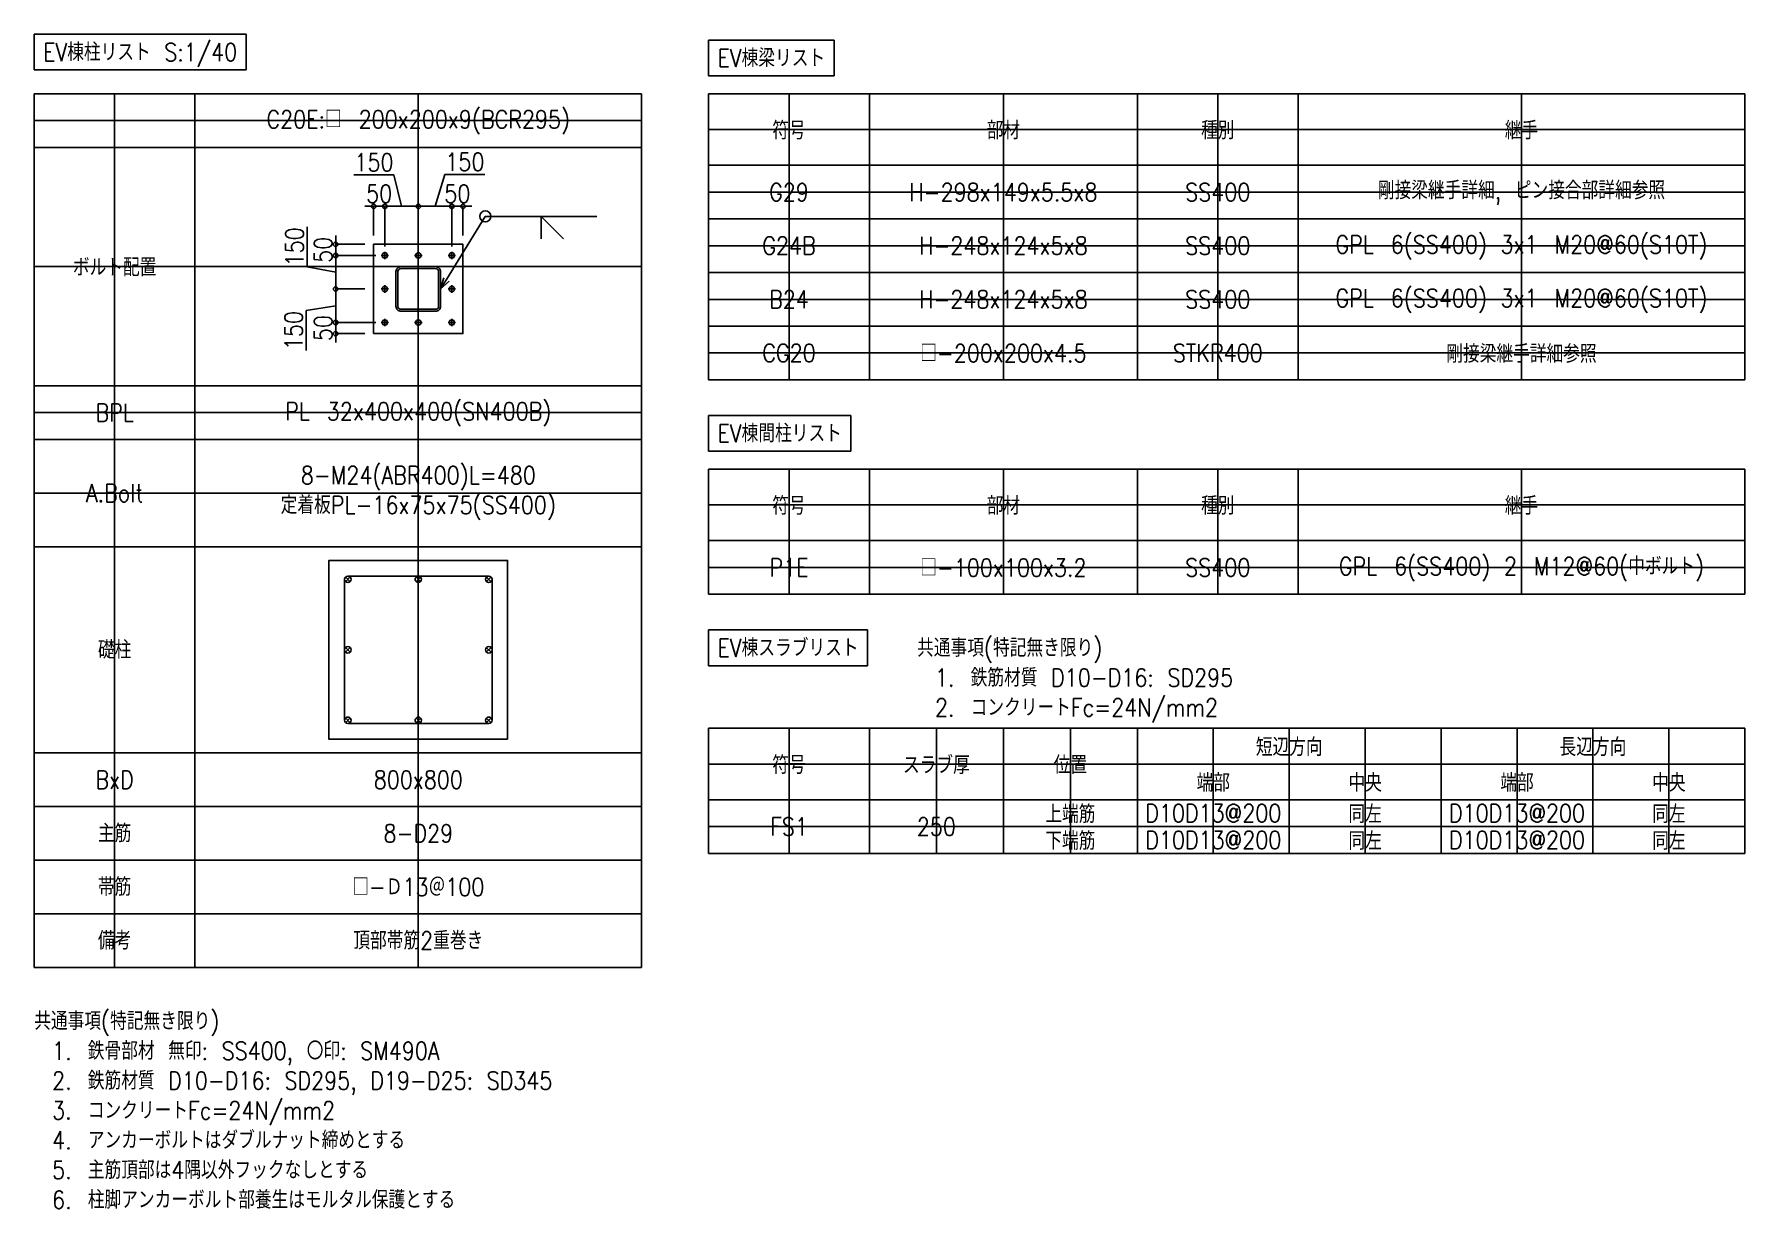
# Model space of a CAD drawing. Extents: x -668440 to 1010955, y -1678500 to 210463.
# Drawn here: x 821455 to 917205, y -921798 to -856081 of the extents above; entities that cross this region are included whole.
import ezdxf
from ezdxf.enums import TextEntityAlignment as Align

# ---------------------------------------------------------------- set-up
doc = ezdxf.new("R2010")
doc.units = 0
doc.header["$MEASUREMENT"] = 0
doc.layers.get('0').update_dxf_attribs({"color": 3, "linetype": 'CONTINUOUS'})
doc.layers.get('Defpoints').update_dxf_attribs({"color": 251, "linetype": 'CONTINUOUS'})
for name, color, linetype in [('_0-0_', 7, 'CONTINUOUS'), ('RC柱', 7, 'CONTINUOUS'), ('RC鉄筋', 4, 'CONTINUOUS'), ('Sプレート', 1, 'CONTINUOUS'), ('Sボルト', 2, 'CONTINUOUS'), ('S柱', 4, 'CONTINUOUS'), ('寸法', 3, 'CONTINUOUS')]:
    doc.layers.add(name, color=color, linetype=linetype)
doc.styles.add('DRACAD', font='txt', dxfattribs={"width": 0.85, "bigfont": 'extfont2'})
doc.dimstyles.new('MYDIM', dxfattribs={"dimtxt": 120, "dimasz": 20, "dimexe": 1.25, "dimexo": 50, "dimgap": 50, "dimtad": 1, "dimdec": 4, "dimdsep": 46, "dimtxsty": 'DRACAD', "dimblk": 'ORIGIN', "dimcen": 2.5, "dimadec": 0, "dimazin": 0, "dimtfac": 1, "dimtdec": 4, "dimtmove": 0, "dimatfit": 3, "dimfxl": 1, "dimtolj": 1, "dimtzin": 0, "dimarcsym": 0})

# ---------------------------------------------------------------- blocks, each defined once
blk = doc.blocks.new('_ORIGIN')
at = {"color": 0, "linetype": 'ByBlock', "lineweight": -2}
blk.add_line((0, 0), (-1, 0), dxfattribs=at)
blk.add_circle((0, 0), 0.5, dxfattribs=at)
blk = doc.blocks.new('*D10402')
at = {"layer": 'Defpoints', "color": 0}
for p in [(9350, -2518), (9600, -3368), (9350, -3618)]:
    blk.add_point(p, dxfattribs=at)
at = {"layer": '寸法', "color": 0, "lineweight": -2}
for p, q in [((9250, -2518), (9150, -2518)), ((9350, -3418), (9350, -2518)), ((9600, -2518), (9350, -2518)), ((9600, -3168), (9600, -2518)), ((9700, -2518), (9800, -2518))]:
    blk.add_line(p, q, dxfattribs=at)
at = {"layer": '寸法', "color": 0, "linetype": 'ByBlock', "lineweight": -2, "xscale": 100, "yscale": 100, "zscale": 100}
blk.add_blockref('_ORIGIN', (9350, -2518), dxfattribs=at)
at = {"layer": '寸法', "color": 0, "linetype": 'ByBlock', "lineweight": -2, "xscale": 100, "yscale": 100, "zscale": 100, "rotation": 180}
blk.add_blockref('_ORIGIN', (9600, -2518), dxfattribs=at)
at = {"layer": '寸法', "color": 0, "insert": (9475, -2238), "char_height": 400, "attachment_point": 5, "style": 'DRACAD'}
blk.add_mtext('\\A1;50', dxfattribs=at)
blk = doc.blocks.new('*D10403')
at = {"layer": 'Defpoints', "color": 0}
for p in [(7600, -2518), (7600, -3368), (7850, -3618)]:
    blk.add_point(p, dxfattribs=at)
at = {"layer": '寸法', "color": 0, "lineweight": -2}
for p, q in [((7500, -2518), (7400, -2518)), ((7600, -3168), (7600, -2518)), ((7850, -2518), (7600, -2518)), ((7850, -3418), (7850, -2518)), ((7950, -2518), (8050, -2518))]:
    blk.add_line(p, q, dxfattribs=at)
at = {"layer": '寸法', "color": 0, "linetype": 'ByBlock', "lineweight": -2, "xscale": 100, "yscale": 100, "zscale": 100}
blk.add_blockref('_ORIGIN', (7600, -2518), dxfattribs=at)
at = {"layer": '寸法', "color": 0, "linetype": 'ByBlock', "lineweight": -2, "xscale": 100, "yscale": 100, "zscale": 100, "rotation": 180}
blk.add_blockref('_ORIGIN', (7850, -2518), dxfattribs=at)
at = {"layer": '寸法', "color": 0, "insert": (7725, -2238), "char_height": 400, "attachment_point": 5, "style": 'DRACAD'}
blk.add_mtext('\\A1;50', dxfattribs=at)
blk = doc.blocks.new('*D10404')
at = {"layer": 'Defpoints', "color": 0}
for p in [(7850, -2518), (7850, -3618), (8600, -3618)]:
    blk.add_point(p, dxfattribs=at)
at = {"layer": '寸法', "color": 0, "lineweight": -2}
for p, q in [((7158, -1815), (8055, -1815)), ((8055, -1815), (8225, -2518)), ((7850, -3418), (7850, -2518)), ((8500, -2518), (7950, -2518)), ((8600, -3418), (8600, -2518))]:
    blk.add_line(p, q, dxfattribs=at)
at = {"layer": '寸法', "color": 0, "linetype": 'ByBlock', "lineweight": -2, "xscale": 100, "yscale": 100, "zscale": 100, "rotation": 180}
blk.add_blockref('_ORIGIN', (7850, -2518), dxfattribs=at)
at = {"layer": '寸法', "color": 0, "linetype": 'ByBlock', "lineweight": -2, "xscale": 100, "yscale": 100, "zscale": 100}
blk.add_blockref('_ORIGIN', (8600, -2518), dxfattribs=at)
at = {"layer": '寸法', "color": 0, "insert": (7607, -1535), "char_height": 400, "attachment_point": 5, "style": 'DRACAD'}
blk.add_mtext('\\A1;150', dxfattribs=at)
blk = doc.blocks.new('*D10405')
at = {"layer": 'Defpoints', "color": 0}
for p in [(8600, -2518), (8600, -3618), (9350, -3618)]:
    blk.add_point(p, dxfattribs=at)
at = {"layer": '寸法', "color": 0, "lineweight": -2}
for p, q in [((9195, -1804), (8975, -2518)), ((10092, -1804), (9195, -1804)), ((8600, -3418), (8600, -2518)), ((9250, -2518), (8700, -2518)), ((9350, -3418), (9350, -2518))]:
    blk.add_line(p, q, dxfattribs=at)
at = {"layer": '寸法', "color": 0, "linetype": 'ByBlock', "lineweight": -2, "xscale": 100, "yscale": 100, "zscale": 100, "rotation": 180}
blk.add_blockref('_ORIGIN', (8600, -2518), dxfattribs=at)
at = {"layer": '寸法', "color": 0, "linetype": 'ByBlock', "lineweight": -2, "xscale": 100, "yscale": 100, "zscale": 100}
blk.add_blockref('_ORIGIN', (9350, -2518), dxfattribs=at)
at = {"layer": '寸法', "color": 0, "insert": (9643, -1524), "char_height": 400, "attachment_point": 5, "style": 'DRACAD'}
blk.add_mtext('\\A1;150', dxfattribs=at)
blk = doc.blocks.new('*D10406')
at = {"layer": 'Defpoints', "color": 0}
for p in [(7600, -3368), (6750, -3618), (7600, -3618)]:
    blk.add_point(p, dxfattribs=at)
at = {"layer": '寸法', "color": 0, "lineweight": -2}
for p, q in [((6750, -3268), (6750, -3168)), ((7400, -3368), (6750, -3368)), ((6750, -3368), (6750, -3618)), ((7400, -3618), (6750, -3618)), ((6750, -3718), (6750, -3818))]:
    blk.add_line(p, q, dxfattribs=at)
at = {"layer": '寸法', "color": 0, "linetype": 'ByBlock', "lineweight": -2, "xscale": 100, "yscale": 100, "zscale": 100}
for p, rotation in [((6750, -3368), 270), ((6750, -3618), 90)]:
    blk.add_blockref('_ORIGIN', p, dxfattribs=dict(at, rotation=rotation))
at = {"layer": '寸法', "color": 0, "insert": (6470, -3493), "char_height": 400, "attachment_point": 5, "rotation": 90, "style": 'DRACAD'}
blk.add_mtext('\\A1;50', dxfattribs=at)
blk = doc.blocks.new('*D10407')
at = {"layer": 'Defpoints', "color": 0}
for p in [(7850, -5118), (6750, -5368), (7600, -5368)]:
    blk.add_point(p, dxfattribs=at)
at = {"layer": '寸法', "color": 0, "lineweight": -2}
for p, q in [((6750, -5018), (6750, -4918)), ((7650, -5118), (6750, -5118)), ((6750, -5118), (6750, -5368)), ((7400, -5368), (6750, -5368)), ((6750, -5468), (6750, -5568))]:
    blk.add_line(p, q, dxfattribs=at)
at = {"layer": '寸法', "color": 0, "linetype": 'ByBlock', "lineweight": -2, "xscale": 100, "yscale": 100, "zscale": 100}
for p, rotation in [((6750, -5118), 270), ((6750, -5368), 90)]:
    blk.add_blockref('_ORIGIN', p, dxfattribs=dict(at, rotation=rotation))
at = {"layer": '寸法', "color": 0, "insert": (6470, -5243), "char_height": 400, "attachment_point": 5, "rotation": 90, "style": 'DRACAD'}
blk.add_mtext('\\A1;50', dxfattribs=at)
blk = doc.blocks.new('*D10408')
at = {"layer": 'Defpoints', "color": 0}
for p in [(7600, -4368), (6750, -5118), (7850, -5118)]:
    blk.add_point(p, dxfattribs=at)
at = {"layer": '寸法', "color": 0, "lineweight": -2}
for p, q in [((7400, -4368), (6750, -4368)), ((6750, -4468), (6750, -5018)), ((6089, -4850), (6750, -4743)), ((6089, -5747), (6089, -4850)), ((7650, -5118), (6750, -5118))]:
    blk.add_line(p, q, dxfattribs=at)
at = {"layer": '寸法', "color": 0, "linetype": 'ByBlock', "lineweight": -2, "xscale": 100, "yscale": 100, "zscale": 100}
for p, rotation in [((6750, -4368), 90), ((6750, -5118), 270)]:
    blk.add_blockref('_ORIGIN', p, dxfattribs=dict(at, rotation=rotation))
at = {"layer": '寸法', "color": 0, "insert": (5809, -5299), "char_height": 400, "attachment_point": 5, "rotation": 90, "style": 'DRACAD'}
blk.add_mtext('\\A1;150', dxfattribs=at)
blk = doc.blocks.new('*D10409')
at = {"layer": 'Defpoints', "color": 0}
for p in [(7850, -3618), (6750, -4368), (7600, -4368)]:
    blk.add_point(p, dxfattribs=at)
at = {"layer": '寸法', "color": 0, "lineweight": -2}
for p, q in [((6110, -2978), (6110, -3875)), ((7650, -3618), (6750, -3618)), ((6750, -3718), (6750, -4268)), ((6110, -3875), (6750, -3993)), ((7400, -4368), (6750, -4368))]:
    blk.add_line(p, q, dxfattribs=at)
at = {"layer": '寸法', "color": 0, "linetype": 'ByBlock', "lineweight": -2, "xscale": 100, "yscale": 100, "zscale": 100}
for p, rotation in [((6750, -3618), 90), ((6750, -4368), 270)]:
    blk.add_blockref('_ORIGIN', p, dxfattribs=dict(at, rotation=rotation))
at = {"layer": '寸法', "color": 0, "insert": (5830, -3426), "char_height": 400, "attachment_point": 5, "rotation": 90, "style": 'DRACAD'}
blk.add_mtext('\\A1;150', dxfattribs=at)
blk = doc.blocks.new('-001-_OPEN30')
at = {"layer": '_0-0_'}
for p, q in [((-0.04, 0.0107), (0, 0)), ((0, 0), (-0.04, -0.0107)), ((0, 0), (-0.04, 0))]:
    blk.add_line(p, q, dxfattribs=at)
blk = doc.blocks.new('EV棟部材リスト')
for p, q in [((0, 0), (13600, 0)), ((0, 0), (0, -10135.7)), ((3600, 0), (3600, -19551.6)), ((13600, 0), (13600, -19551.6)), ((15100, 0), (38300, 0)), ((15100, 0), (15100, -6400)), ((18700, 0), (18700, -6400)), ((24700, 0), (24700, -6400)), ((28300, 0), (28300, -6400)), ((38300, 0), (38300, -6400)), ((0, -1200), (13600, -1200)), ((15100, -1600), (38300, -1600)), ((9231.1, -4154.9), (10100.6, -2742.5)), ((10100.6, -2742.5), (12600.6, -2742.5)), ((11350.6, -2742.5), (11350.6, -3242.5)), ((11350.6, -2742.5), (11850.6, -3242.5)), ((15100, -2800), (38300, -2800)), ((15100, -4000), (38300, -4000)), ((15100, -4000), (38300, -4000)), ((15100, -5200), (38300, -5200)), ((15100, -6400), (38300, -6400)), ((0, -6535.7), (13600, -6535.7)), ((0, -7735.7), (13600, -7735.7)), ((15100, -8400), (15100, -11200)), ((15100, -8400), (38300, -8400)), ((18700, -8400), (18700, -11200)), ((24700, -8400), (24700, -11200)), ((28300, -8400), (28300, -11200)), ((38300, -8400), (38300, -11200)), ((0, -10135.7), (13600, -10135.7)), ((15100, -10000), (38300, -10000)), ((15100, -11200), (38300, -11200)), ((15100, -14200), (15100, -17000)), ((15100, -14200), (38300, -14200)), ((18700, -14200), (18700, -17000)), ((21700, -14200), (21700, -17000)), ((24700, -14200), (24700, -17000)), ((31500, -14200), (31500, -17000)), ((38300, -14200), (38300, -17000)), ((24700, -15000), (31500, -15000)), ((28100, -15000), (28100, -17000)), ((31500, -15000), (38300, -15000)), ((34900, -15000), (34900, -17000)), ((15100, -15800), (38300, -15800)), ((21700, -16400), (38300, -16400)), ((15100, -17000), (38300, -17000))]:
    blk.add_line(p, q)
at = {"linetype": 'ByBlock', "lineweight": -2}
for p, q in [((0, -10135.7), (0, -19551.6)), ((0, -10135.7), (11600, -10135.7)), ((0, -14751.6), (13600, -14751.6)), ((0, -15951.6), (13600, -15951.6)), ((0, -17151.6), (13600, -17151.6)), ((0, -18351.6), (13600, -18351.6)), ((0, -19551.6), (13600, -19551.6))]:
    blk.add_line(p, q, dxfattribs=at)
blk.add_circle((10100.6, -2742.5), 125)
at = {"layer": 'Defpoints'}
for p, q in [((1800, 0), (1800, -19551.6)), ((8600, 0), (8600, -19551.6)), ((16900, 0), (16900, -6400)), ((21700, 0), (21700, -6400)), ((26500, 0), (26500, -6400)), ((33300, 0), (33300, -6400)), ((0, -600), (13600, -600)), ((15100, -800), (38300, -800)), ((15100, -2200), (38300, -2200)), ((15100, -3400), (38300, -3400)), ((0, -3867.8), (13600, -3867.8)), ((15100, -4600), (38300, -4600)), ((15100, -5800), (38300, -5800)), ((0, -7135.7), (13600, -7135.7)), ((16900, -8400), (16900, -11200)), ((21700, -8400), (21700, -11200)), ((26500, -8400), (26500, -11200)), ((33300, -8400), (33300, -11200)), ((0, -8935.7), (13600, -8935.7)), ((15100, -9200), (38300, -9200)), ((15100, -10600), (38300, -10600)), ((16900, -14200), (16900, -17000)), ((20200, -14200), (20200, -17000)), ((23200, -14200), (23200, -17000)), ((26400, -14200), (26400, -17000)), ((28100, -14200), (28100, -17000)), ((29800, -14200), (29800, -17000)), ((33200, -14200), (33200, -17000)), ((34900, -14200), (34900, -17000)), ((36600, -14200), (36600, -17000)), ((15100, -15000), (38300, -15000)), ((15100, -16400), (38300, -16400))]:
    blk.add_line(p, q, dxfattribs=at)
at = {"layer": 'RC柱'}
blk.add_lwpolyline([(10600, -14443.6), (10600, -10443.6), (6600, -10443.6), (6600, -14443.6)], close=True, dxfattribs=at)
at = {"layer": 'RC鉄筋'}
for p, q in [((6950, -14021.1), (6950, -10866.1)), ((6967.7, -10811.3), (7077.3, -10921)), ((6967.7, -10921), (7077.3, -10811.3)), ((7022.5, -10793.6), (10177.5, -10793.6)), ((8545.2, -10811.3), (8654.8, -10921)), ((8545.2, -10921), (8654.8, -10811.3)), ((10122.7, -10811.3), (10232.3, -10921)), ((10122.7, -10921), (10232.3, -10811.3)), ((10250, -14021.1), (10250, -10866.1)), ((7077.3, -12388.8), (6967.7, -12498.5)), ((6967.7, -12388.8), (7077.3, -12498.5)), ((10232.3, -12388.8), (10122.7, -12498.5)), ((10122.7, -12388.8), (10232.3, -12498.5)), ((6967.7, -13966.3), (7077.3, -14076)), ((6967.7, -14076), (7077.3, -13966.3)), ((7022.5, -14093.6), (10177.5, -14093.6)), ((8545.2, -13966.3), (8654.8, -14076)), ((8545.2, -14076), (8654.8, -13966.3)), ((10122.7, -13966.3), (10232.3, -14076)), ((10122.7, -14076), (10232.3, -13966.3))]:
    blk.add_line(p, q, dxfattribs=at)
for centre in [(7022.5, -10866.1), (8600, -10866.1), (10177.5, -10866.1), (7022.5, -12443.6), (10177.5, -12443.6), (7022.5, -14021.1), (8600, -14021.1), (10177.5, -14021.1)]:
    blk.add_circle(centre, 72.5, dxfattribs=at)
at = {"layer": 'Sプレート'}
blk.add_lwpolyline([(7600, -5367.8), (7600, -3367.8), (9600, -3367.8), (9600, -5367.8)], close=True, dxfattribs=at)
for centre in [(7850, -3617.8), (8600, -3617.8), (9350, -3617.8), (7850, -4367.8), (9350, -4367.8), (7850, -5117.8), (8600, -5117.8), (9350, -5117.8)]:
    blk.add_circle(centre, 60, dxfattribs=at)
at = {"layer": 'Sボルト'}
for p, q in [((7933.3, -3617.8), (7766.7, -3617.8)), ((7850, -3534.5), (7850, -3701.2)), ((8683.3, -3617.8), (8516.7, -3617.8)), ((8600, -3534.5), (8600, -3701.2)), ((9433.3, -3617.8), (9266.7, -3617.8)), ((9350, -3534.5), (9350, -3701.2)), ((7933.3, -4367.8), (7766.7, -4367.8)), ((7850, -4284.5), (7850, -4451.2)), ((9433.3, -4367.8), (9266.7, -4367.8)), ((9350, -4284.5), (9350, -4451.2)), ((7933.3, -5117.8), (7766.7, -5117.8)), ((7850, -5034.5), (7850, -5201.2)), ((8683.3, -5117.8), (8516.7, -5117.8)), ((8600, -5034.5), (8600, -5201.2)), ((9433.3, -5117.8), (9266.7, -5117.8)), ((9350, -5034.5), (9350, -5201.2))]:
    blk.add_line(p, q, dxfattribs=at)
at = {"layer": 'S柱'}
for points in [[(8100, -4755.3), (8100, -3980.3, -0.4142136), (8212.5, -3867.8), (8987.5, -3867.8, -0.4142136), (9100, -3980.3), (9100, -4755.3, -0.4142136), (8987.5, -4867.8), (8212.5, -4867.8, -0.4142136)], [(8145, -4755.3), (8145, -3980.3, -0.4142136), (8212.5, -3912.8), (8987.5, -3912.8, -0.4142136), (9055, -3980.3), (9055, -4755.3, -0.4142136), (8987.5, -4822.8), (8212.5, -4822.8, -0.4142136)]]:
    blk.add_lwpolyline(points, format="xyb", close=True, dxfattribs=at)
at = {"xscale": -6249.99999999975, "yscale": 6249.99999999975, "zscale": 0.25, "rotation": 58.38192022825436}
blk.add_blockref('-001-_OPEN30', (9100, -4367.8), dxfattribs=at)
at = {"style": 'DRACAD', "width": 0.85}
for s, p in [('C20E:□-200x200x9(BCR295)', (8600, -600)), ('符号', (16900, -800)), ('部材', (21700, -800)), ('種別', (26500, -800)), ('継手', (33300, -800)), ('G29', (16900, -2200)), ('H-298x149x5.5x8', (21700, -2200)), ('SS400', (26500, -2200)), ('剛接梁継手詳細, ピン接合部詳細参照', (33300, -2200)), ('G24B', (16900, -3400)), ('H-248x124x5x8', (21700, -3400)), ('SS400', (26500, -3400)), ('GPL-6(SS400) 3x1-M20@60(S10T)', (33300, -3400)), ('ボルト配置', (1800, -3867.8)), ('B24', (16900, -4600)), ('H-248x124x5x8', (21700, -4600)), ('SS400', (26500, -4600)), ('GPL-6(SS400) 3x1-M20@60(S10T)', (33300, -4600)), ('CG20', (16900, -5800)), ('□-200x200x4.5', (21700, -5800)), ('STKR400', (26500, -5800)), ('剛接梁継手詳細参照', (33300, -5800)), ('PL-32x400x400(SN400B)', (8600, -7135.7)), ('BPL', (1800, -7135.7)), ('A.Bolt', (1800, -8935.7)), ('符号', (16900, -9200)), ('部材', (21700, -9200)), ('種別', (26500, -9200)), ('継手', (33300, -9200)), ('GPL-6(SS400) 2-M12@60(中ボルト)', (33300, -10600)), ('P1E', (16900, -10600)), ('□-100x100x3.2', (21700, -10600)), ('SS400', (26500, -10600)), ('短辺方向', (28100, -14600)), ('長辺方向', (34900, -14600)), ('符号', (16900, -15000)), ('スラブ厚', (20200, -15000)), ('位置', (23200, -15000)), ('端部', (26400, -15400)), ('中央', (29800, -15400)), ('端部', (33200, -15400)), ('中央', (36600, -15400)), ('上端筋', (23200, -16100)), ('D10D13@200', (26400, -16100)), ('同左', (29800, -16100)), ('D10D13@200', (33200, -16100)), ('同左', (36600, -16100)), ('FS1', (16900, -16400)), ('250', (20200, -16400)), ('下端筋', (23200, -16700)), ('D10D13@200', (26400, -16700)), ('同左', (29800, -16700)), ('D10D13@200', (33200, -16700)), ('同左', (36600, -16700))]:
    blk.add_text(s, height=400, dxfattribs=at).set_placement(p, align=Align.MIDDLE)
at = {"char_height": 400, "attachment_point": 7, "style": 'DRACAD', "bg_fill": 16, "box_fill_scale": 1.5, "bg_fill_color": 257, "bg_fill_transparency": 0}
for s, insert in [('EV棟柱リスト S:1/40', (200, 600)), ('EV棟梁リスト', (15300, 600)), ('EV棟間柱リスト', (15300, -7800)), ('EV棟スラブリスト', (15300, -12600))]:
    blk.add_mtext(s, dxfattribs=dict(at, insert=insert))
at = {"insert": (8600, -8935.7), "char_height": 400, "attachment_point": 5, "style": 'DRACAD'}
blk.add_mtext('8-M24(ABR400)L=480\\P定着板PL-16x75x75(SS400)', dxfattribs=at)
at = {"char_height": 400, "attachment_point": 5, "style": 'DRACAD'}
for s, insert, width in [('礎柱', (1800, -12443.6), 4640), ('BxD', (1800, -15351.6), 4640), ('800x800', (8600, -15351.6), 7840), ('主筋', (1800, -16551.6), 4640), ('8-D29', (8600, -16551.6), 7840), ('帯筋', (1800, -17751.6), 4640), ('□-Ｄ13＠100', (8600, -17751.6), 7840), ('備考', (1800, -18951.6), 4640), ('頂部帯筋2重巻き', (8600, -18951.6), 7840)]:
    blk.add_mtext(s, dxfattribs=dict(at, insert=insert, width=width))
at = {"linetype": 'Continuous', "char_height": 400, "attachment_point": 1, "style": 'DRACAD'}
for s, width, insert in [('共通事項(特記無き限り)\\P\\pxi-2,l3,t3;1.^I鉄筋材質 D10-D16: SD295\\P2.^IコンクリートFc=24N/mm2', 7584.288, (19768, -12200)), ('共通事項(特記無き限り)\\P\\pxi-2,l3,t3;1.^I鉄骨部材 無印: SS400, 〇印: SM490A\\P2.^I鉄筋材質 D10-D16: SD295, D19-D25: SD345\\P3.^IコンクリートFc=24N/mm2\\P4.^Iアンカーボルトはダブルナット締めとする\\P5.^I主筋頂部は4隅以外フックなしとする\\P6.^I柱脚アンカーボルト部養生はモルタル保護とする', 12518.061, (0, -20551.6))]:
    blk.add_mtext_dynamic_auto_height_columns(s, width=width, gutter_width=0, height=5872.2, count=1, dxfattribs=dict(at, insert=insert))
at = {"layer": '寸法'}
for base, p1, p2, override, picture, middle in [((7850, -2517.8), (8600, -3617.8), (7850, -3617.8), {"dimtxt": 400, "dimasz": 100, "dimexe": 0, "dimexo": 200, "dimgap": 80, "dimtad": 1, "dimjust": 0, "dimdec": 0, "dimlfac": 0.2, "dimtmove": 1}, '*D10404', (7974.9, -1814.8)), ((8600, -2517.8), (9350, -3617.8), (8600, -3617.8), {"dimtxt": 400, "dimasz": 100, "dimexe": 0, "dimexo": 200, "dimgap": 80, "dimtad": 1, "dimjust": 0, "dimdec": 0, "dimlfac": 0.2, "dimtmove": 1}, '*D10405', (9275.1, -1803.7)), ((7600, -2517.8), (7850, -3617.8), (7600, -3367.8), {"dimtxt": 400, "dimasz": 100, "dimexe": 0, "dimexo": 200, "dimgap": 80, "dimtad": 1, "dimjust": 0, "dimdec": 0, "dimlfac": 0.2, "dimtmove": 0}, '*D10403', (7725, -2517.8)), ((9350, -2517.8), (9600, -3367.8), (9350, -3617.8), {"dimtxt": 400, "dimasz": 100, "dimexe": 0, "dimexo": 200, "dimgap": 80, "dimtad": 1, "dimjust": 0, "dimdec": 0, "dimlfac": 0.2, "dimtmove": 0}, '*D10402', (9475, -2517.8))]:
    dim = blk.add_linear_dim(base=base, p1=p1, p2=p2, dimstyle='MYDIM', override=override, dxfattribs=at)
    dim.commit()
    dim.dimension.update_dxf_attribs({"geometry": picture, "text_midpoint": middle, "dimtype": 128})
for base, p1, p2, override, picture, middle in [((6750, -4367.8), (7850, -3617.8), (7600, -4367.8), {"dimtxt": 400, "dimasz": 100, "dimexe": 0, "dimexo": 200, "dimgap": 80, "dimtad": 1, "dimjust": 0, "dimdec": 0, "dimlfac": 0.2, "dimtmove": 1}, '*D10409', (6110, -3794.5)), ((6750, -3617.8), (7600, -3367.8), (7600, -3617.8), {"dimtxt": 400, "dimasz": 100, "dimexe": 0, "dimexo": 200, "dimgap": 80, "dimtad": 1, "dimjust": 0, "dimdec": 0, "dimlfac": 0.2, "dimtmove": 0}, '*D10406', (6750, -3492.8)), ((6750, -5117.8), (7600, -4367.8), (7850, -5117.8), {"dimtxt": 400, "dimasz": 100, "dimexe": 0, "dimexo": 200, "dimgap": 80, "dimtad": 1, "dimjust": 0, "dimdec": 0, "dimlfac": 0.2, "dimtmove": 1}, '*D10408', (6089.3, -4930.3)), ((6750, -5367.8), (7850, -5117.8), (7600, -5367.8), {"dimtxt": 400, "dimasz": 100, "dimexe": 0, "dimexo": 200, "dimgap": 80, "dimtad": 1, "dimjust": 0, "dimdec": 0, "dimlfac": 0.2, "dimtmove": 0}, '*D10407', (6750, -5242.8))]:
    dim = blk.add_linear_dim(base=base, p1=p1, p2=p2, angle=90, dimstyle='MYDIM', override=override, dxfattribs=at)
    dim.commit()
    dim.dimension.update_dxf_attribs({"geometry": picture, "text_midpoint": middle, "dimtype": 128})

msp = doc.modelspace()

# ---------------------------------------------------------------- block references
at = {"xscale": 2.5, "yscale": 2.5, "zscale": 2.5}
msp.add_blockref('EV棟部材リスト', (821454.79017, -859414.36342), dxfattribs=at)

doc.saveas('drawing.dxf')
